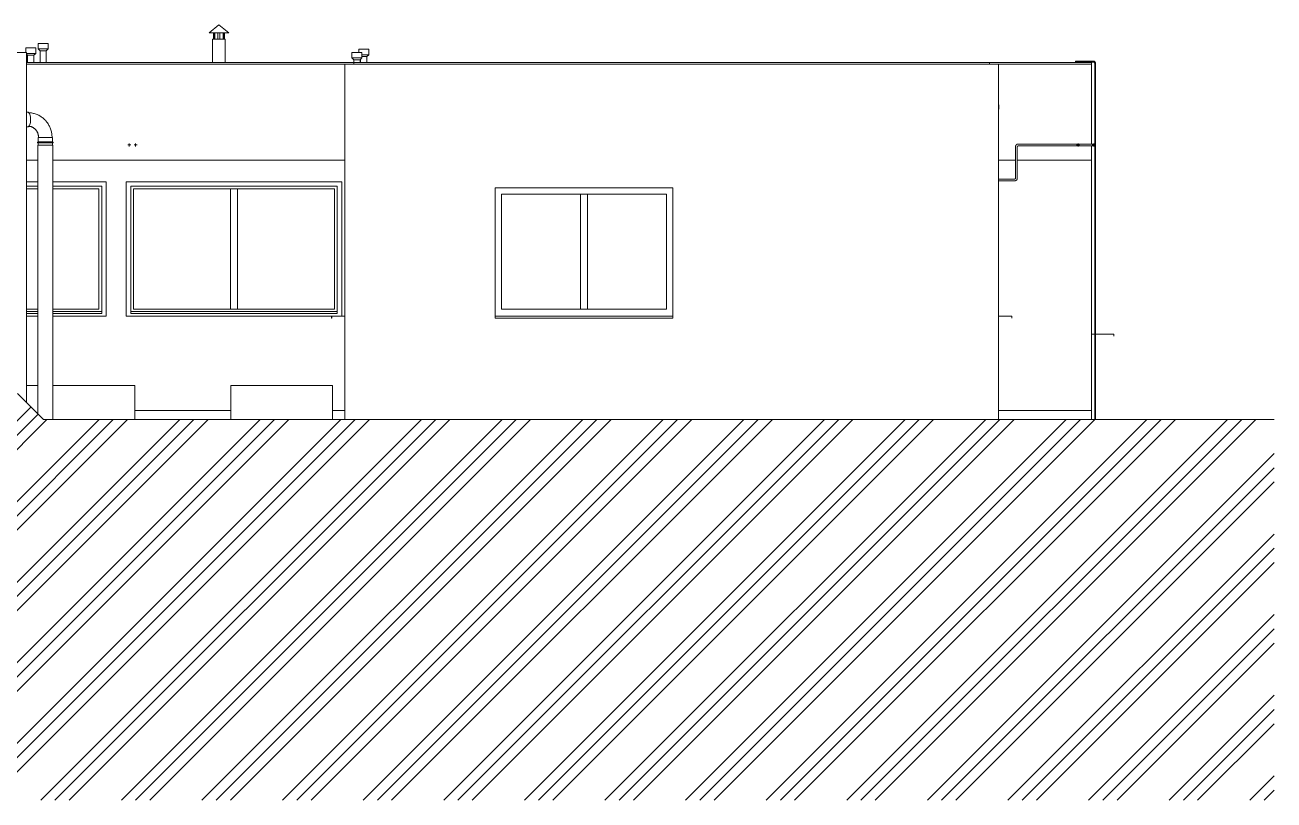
# Model space of a CAD drawing. Header units: millimetres. Extents: x -4051 to 472247, y -45352 to 20466.
# Drawn here: x 212168 to 226084, y -2012 to 6627 of the extents above; entities that cross this region are included whole.
import ezdxf

# ---------------------------------------------------------------- set-up
doc = ezdxf.new("R2010")
doc.units = ezdxf.units.MM
for name, color, linetype, lineweight in [('A-DETL-GENF', 92, 'Continuous', 9), ('A-DETL-THIN', 151, 'Continuous', 9), ('A-FLOR', 192, 'Continuous', 9), ('A-GLAZ', 151, 'Continuous', 9), ('A-ROOF', 132, 'Continuous', 9), ('A-WALL', 113, 'Continuous', 9), ('E-POWR-CNDT', 130, 'Continuous', 9), ('E-POWR-CNTR', 130, 'Continuous', 9), ('E-POWR-DROP', 130, 'Continuous', 9), ('M-EQPM', 50, 'Continuous', 9), ('M-HVAC-CDFF', 50, 'Continuous', 9), ('P-PIPE', 3, 'Continuous', 9), ('Q-SPCQ', 91, 'Continuous', 9)]:
    doc.layers.add(name, color=color, linetype=linetype, lineweight=lineweight)

# ---------------------------------------------------------------- blocks, each defined once
blk = doc.blocks.new('OKNO_1k_nadsvetlik - OKNO_1k_nadsvetlik_900 x 1700-1969443-S-Bourání')
at = {"layer": 'A-GLAZ'}
blk.add_line((1456, 4830), (1456, 3130), dxfattribs=at)
blk = doc.blocks.new('parapet_ext - parapet_ext-V48-S-Bourání')
at = {"layer": 'Q-SPCQ'}
for p, q in [((1490, 3182), (1456, 3182)), ((1456, 3180), (1490, 3180)), ((1705, 3182), (1500, 3182)), ((1500, 3180), (1703, 3180)), ((1703, 3180), (1703, 3160)), ((1703, 3160), (1705, 3160)), ((1705, 3160), (1705, 3182))]:
    blk.add_line(p, q, dxfattribs=at)
blk = doc.blocks.new('parapet_ext - parapet_ext-1802078-S-Bourání')
at = {"layer": 'Q-SPCQ'}
for p, q in [((567, 3382), (417, 3382)), ((417, 3380), (565, 3380)), ((565, 3380), (565, 3360)), ((565, 3360), (567, 3360)), ((567, 3360), (567, 3382))]:
    blk.add_line(p, q, dxfattribs=at)
blk = doc.blocks.new('OKNO_2k_ - OKNO_2k_2000x1440-1963729-S-Bourání')
at = {"layer": 'A-GLAZ'}
for p, q in [((-5120, 3460), (-5120, 4740)), ((-5120, 4740), (-3280, 4740)), ((-4240, 3460), (-4240, 4740)), ((-4160, 4740), (-4240, 4740)), ((-4160, 4740), (-4160, 3460)), ((-3280, 4740), (-3280, 3460)), ((-3280, 3460), (-5120, 3460)), ((-4160, 3460), (-4240, 3460))]:
    blk.add_line(p, q, dxfattribs=at)
blk = doc.blocks.new('parapet_ext - parapet_ext-1802073-S-Bourání')
at = {"layer": 'Q-SPCQ'}
for p, q in [((-5190, 3360), (-5190, 3382)), ((-3210, 3382), (-5190, 3382)), ((-3210, 3360), (-5190, 3360)), ((-3210, 3382), (-3210, 3360))]:
    blk.add_line(p, q, dxfattribs=at)
blk = doc.blocks.new('parapet_ext - parapet_ext-V52-S-Bourání')
at = {"layer": 'Q-SPCQ'}
for p, q in [((-6863, 3382), (-7013, 3382)), ((-7013, 3382), (-7013, 3360)), ((-7013, 3360), (-7011, 3360)), ((-7011, 3380), (-6863, 3380)), ((-7011, 3360), (-7011, 3380))]:
    blk.add_line(p, q, dxfattribs=at)
blk = doc.blocks.new('OKNO_2k_ - OKNO_2k_2400 x 1500-2131140-S-Bourání')
at = {"layer": 'A-GLAZ'}
for p, q in [((-9300, 4880), (-9300, 3380)), ((-6900, 4880), (-9300, 4880)), ((-6900, 3382), (-6900, 4880)), ((-9250, 4830), (-6950, 4830)), ((-9250, 4830), (-9250, 3432)), ((-9220, 3460), (-9220, 4800)), ((-9220, 4800), (-6980, 4800)), ((-8140, 3460), (-8140, 4800)), ((-8060, 4800), (-8140, 4800)), ((-8060, 4800), (-8060, 3460)), ((-6980, 4800), (-6980, 3460)), ((-6950, 4830), (-6950, 3432)), ((-9300, 3380), (-7014, 3380)), ((-6980, 3460), (-9220, 3460)), ((-8060, 3460), (-8140, 3460))]:
    blk.add_line(p, q, dxfattribs=at)
blk = doc.blocks.new('parapet_ext - parapet_ext-1802161-S-Bourání')
at = {"layer": 'Q-SPCQ'}
for p, q in [((-9250, 3410), (-9250, 3432)), ((-6950, 3432), (-9250, 3432)), ((-6950, 3410), (-9250, 3410)), ((-6950, 3432), (-6950, 3410))]:
    blk.add_line(p, q, dxfattribs=at)
blk = doc.blocks.new('OKNO_1k - OKNO_1k_1250 x 1500-2034291-S-Bourání')
at = {"layer": 'A-GLAZ'}
for p, q in [((-10286, 4880), (-10412, 4880)), ((-9524, 4880), (-10118, 4880)), ((-9524, 3380), (-9524, 4880)), ((-10412, 4830), (-10286, 4830)), ((-10412, 4800), (-10286, 4800)), ((-10118, 4830), (-9574, 4830)), ((-10118, 4800), (-9604, 4800)), ((-9604, 4800), (-9604, 3460)), ((-9574, 4830), (-9574, 3432)), ((-10286, 3460), (-10412, 3460)), ((-10412, 3380), (-10286, 3380)), ((-9604, 3460), (-10118, 3460)), ((-10118, 3380), (-9524, 3380))]:
    blk.add_line(p, q, dxfattribs=at)
blk = doc.blocks.new('parapet_ext - parapet_ext-1802121-S-Bourání')
at = {"layer": 'Q-SPCQ'}
for p, q in [((-10286, 3432), (-10412, 3432)), ((-10286, 3410), (-10412, 3410)), ((-9574, 3432), (-10118, 3432)), ((-9574, 3410), (-10118, 3410)), ((-9574, 3432), (-9574, 3410))]:
    blk.add_line(p, q, dxfattribs=at)
blk = doc.blocks.new('Koleno_ nerezová ocel_ lisované - Standardní-1029385-S-Bourání')
at = {"layer": 'P-PIPE'}
for p, q in [((-10392, 5654), (-10412, 5654)), ((-10412, 5493), (-10392, 5493)), ((-10282, 5373), (-10282, 5323)), ((-10278, 5373), (-10282, 5373)), ((-10278, 5323), (-10282, 5323)), ((-10282, 5312), (-10282, 5288)), ((-10282, 5312), (-10278, 5312)), ((-10121, 5373), (-10278, 5373)), ((-10121, 5323), (-10278, 5323)), ((-10278, 5312), (-10121, 5312)), ((-10121, 5323), (-10121, 5373)), ((-10121, 5288), (-10121, 5312))]:
    blk.add_line(p, q, dxfattribs=at)
at = {"layer": 'P-PIPE', "flags": 128}
for points in [[(-10412, 5569), (-10412, 5572), (-10412, 5576), (-10412, 5577)], [(-10127, 5373), (-10127, 5384), (-10128, 5394), (-10129, 5405), (-10130, 5416), (-10132, 5427), (-10134, 5437), (-10137, 5448), (-10140, 5458), (-10143, 5468), (-10147, 5479), (-10152, 5489), (-10156, 5498), (-10161, 5508), (-10166, 5517), (-10172, 5527), (-10178, 5536), (-10185, 5544), (-10191, 5553), (-10198, 5561), (-10206, 5569), (-10213, 5576), (-10221, 5584), (-10230, 5591), (-10238, 5597), (-10247, 5603), (-10256, 5609), (-10265, 5615), (-10275, 5620), (-10284, 5625), (-10294, 5629), (-10304, 5633), (-10315, 5636), (-10325, 5639), (-10335, 5642), (-10346, 5644), (-10356, 5646), (-10367, 5647), (-10378, 5648), (-10389, 5648), (-10392, 5648)], [(-10392, 5498), (-10387, 5498), (-10383, 5498), (-10378, 5497), (-10374, 5497), (-10370, 5496), (-10365, 5495), (-10361, 5494), (-10357, 5492), (-10353, 5491), (-10348, 5489), (-10344, 5487), (-10340, 5485), (-10336, 5483), (-10332, 5480), (-10328, 5477), (-10325, 5475), (-10321, 5472), (-10318, 5468), (-10314, 5465), (-10311, 5462), (-10308, 5458), (-10305, 5454), (-10302, 5450), (-10299, 5446), (-10296, 5442), (-10294, 5438), (-10291, 5433), (-10289, 5429), (-10287, 5424), (-10285, 5419), (-10284, 5415), (-10282, 5410), (-10281, 5405), (-10280, 5400), (-10279, 5395), (-10278, 5390), (-10277, 5384), (-10277, 5379), (-10277, 5374), (-10277, 5373)], [(-10282, 5312), (-10283, 5312), (-10283, 5312), (-10283, 5312), (-10283, 5312), (-10284, 5312), (-10284, 5312), (-10284, 5312), (-10284, 5312), (-10284, 5312), (-10285, 5313), (-10285, 5313), (-10285, 5313), (-10285, 5313), (-10285, 5313), (-10286, 5313), (-10286, 5313), (-10286, 5313), (-10286, 5313), (-10286, 5314), (-10286, 5314), (-10287, 5314), (-10287, 5314), (-10287, 5314), (-10287, 5314), (-10287, 5315), (-10287, 5315), (-10287, 5315), (-10287, 5315), (-10288, 5315), (-10288, 5316), (-10288, 5316), (-10288, 5316), (-10288, 5316), (-10288, 5316), (-10288, 5317), (-10288, 5317), (-10288, 5317), (-10288, 5317), (-10288, 5318), (-10288, 5318), (-10288, 5318), (-10288, 5318), (-10288, 5318), (-10288, 5319), (-10288, 5319), (-10288, 5319), (-10288, 5319), (-10288, 5319), (-10288, 5320), (-10287, 5320), (-10287, 5320), (-10287, 5320), (-10287, 5320), (-10287, 5321), (-10287, 5321), (-10287, 5321), (-10287, 5321), (-10287, 5321), (-10286, 5322), (-10286, 5322), (-10286, 5322), (-10286, 5322), (-10286, 5322), (-10286, 5322), (-10285, 5322), (-10285, 5322), (-10285, 5323), (-10285, 5323), (-10285, 5323), (-10284, 5323), (-10284, 5323), (-10284, 5323), (-10284, 5323), (-10283, 5323), (-10283, 5323), (-10283, 5323), (-10283, 5323), (-10283, 5323), (-10282, 5323)], [(-10282, 5323), (-10282, 5323), (-10282, 5323), (-10282, 5323), (-10281, 5323), (-10281, 5323), (-10280, 5323), (-10279, 5323)], [(-10278, 5323), (-10279, 5323), (-10280, 5323), (-10281, 5323), (-10281, 5323), (-10282, 5323), (-10282, 5323), (-10282, 5323), (-10282, 5323), (-10282, 5323)], [(-10282, 5312), (-10282, 5312), (-10282, 5312), (-10282, 5312), (-10281, 5312), (-10281, 5312), (-10280, 5312), (-10279, 5312), (-10278, 5312), (-10278, 5312)], [(-10279, 5312), (-10280, 5312), (-10281, 5312), (-10281, 5312), (-10282, 5312), (-10282, 5312), (-10282, 5312), (-10282, 5312), (-10282, 5312)], [(-10121, 5323), (-10122, 5323), (-10122, 5323), (-10122, 5323), (-10123, 5323), (-10123, 5323), (-10124, 5323), (-10125, 5323), (-10126, 5323), (-10127, 5323), (-10128, 5323), (-10129, 5323), (-10131, 5323), (-10132, 5323), (-10134, 5323), (-10136, 5323), (-10137, 5323), (-10139, 5323), (-10141, 5323), (-10144, 5323), (-10146, 5323), (-10148, 5323), (-10151, 5323), (-10153, 5323), (-10156, 5323), (-10158, 5323), (-10161, 5323), (-10164, 5323), (-10167, 5323), (-10170, 5323), (-10173, 5323), (-10176, 5323), (-10179, 5323), (-10182, 5323), (-10185, 5323), (-10188, 5323), (-10191, 5323), (-10195, 5323), (-10198, 5323), (-10201, 5323), (-10204, 5323), (-10208, 5323), (-10211, 5323), (-10214, 5323), (-10217, 5323), (-10220, 5323), (-10223, 5323), (-10226, 5323), (-10230, 5323), (-10233, 5323), (-10235, 5323), (-10238, 5323), (-10241, 5323), (-10244, 5323), (-10247, 5323), (-10249, 5323), (-10252, 5323), (-10254, 5323), (-10257, 5323), (-10259, 5323), (-10261, 5323), (-10263, 5323), (-10265, 5323), (-10267, 5323), (-10269, 5323), (-10271, 5323), (-10273, 5323), (-10274, 5323), (-10275, 5323), (-10277, 5323), (-10278, 5323), (-10278, 5323)], [(-10278, 5312), (-10277, 5312), (-10276, 5312), (-10274, 5312), (-10273, 5312), (-10271, 5312), (-10270, 5312), (-10268, 5312), (-10266, 5312), (-10264, 5312), (-10262, 5312), (-10260, 5312), (-10257, 5312), (-10255, 5312), (-10253, 5312), (-10250, 5312), (-10247, 5312), (-10245, 5312), (-10242, 5312), (-10239, 5312), (-10236, 5312), (-10233, 5312), (-10230, 5312), (-10227, 5312), (-10224, 5312), (-10221, 5312), (-10218, 5312), (-10215, 5312), (-10212, 5312), (-10208, 5312), (-10205, 5312), (-10202, 5312), (-10199, 5312), (-10195, 5312), (-10192, 5312), (-10189, 5312), (-10186, 5312), (-10183, 5312), (-10180, 5312), (-10177, 5312), (-10174, 5312), (-10171, 5312), (-10168, 5312), (-10165, 5312), (-10162, 5312), (-10159, 5312), (-10156, 5312), (-10154, 5312), (-10151, 5312), (-10149, 5312), (-10146, 5312), (-10144, 5312), (-10142, 5312), (-10140, 5312), (-10138, 5312), (-10136, 5312), (-10134, 5312), (-10133, 5312), (-10131, 5312), (-10129, 5312), (-10128, 5312), (-10127, 5312), (-10126, 5312), (-10125, 5312), (-10124, 5312), (-10123, 5312), (-10123, 5312), (-10122, 5312), (-10122, 5312), (-10122, 5312), (-10121, 5312), (-10121, 5312)], [(-10125, 5323), (-10124, 5323), (-10123, 5323), (-10123, 5323), (-10122, 5323), (-10122, 5323), (-10122, 5323), (-10121, 5323), (-10121, 5323)], [(-10121, 5312), (-10122, 5312), (-10122, 5312), (-10122, 5312), (-10123, 5312), (-10123, 5312), (-10124, 5312), (-10125, 5312)], [(-10121, 5323), (-10121, 5323), (-10121, 5323), (-10121, 5323), (-10121, 5323), (-10120, 5323), (-10120, 5323), (-10120, 5323), (-10120, 5323), (-10120, 5323), (-10119, 5323), (-10119, 5323), (-10119, 5322), (-10119, 5322), (-10119, 5322), (-10118, 5322), (-10118, 5322), (-10118, 5322), (-10118, 5322), (-10118, 5322), (-10118, 5321), (-10117, 5321), (-10117, 5321), (-10117, 5321), (-10117, 5321), (-10117, 5321), (-10117, 5320), (-10117, 5320), (-10117, 5320), (-10116, 5320), (-10116, 5320), (-10116, 5319), (-10116, 5319), (-10116, 5319), (-10116, 5319), (-10116, 5319), (-10116, 5318), (-10116, 5318), (-10116, 5318), (-10116, 5318), (-10116, 5317), (-10116, 5317), (-10116, 5317), (-10116, 5317), (-10116, 5317), (-10116, 5316), (-10116, 5316), (-10116, 5316), (-10116, 5316), (-10116, 5316), (-10116, 5315), (-10117, 5315), (-10117, 5315), (-10117, 5315), (-10117, 5315), (-10117, 5314), (-10117, 5314), (-10117, 5314), (-10117, 5314), (-10118, 5314), (-10118, 5314), (-10118, 5313), (-10118, 5313), (-10118, 5313), (-10118, 5313), (-10119, 5313), (-10119, 5313), (-10119, 5313), (-10119, 5313), (-10119, 5312), (-10120, 5312), (-10120, 5312), (-10120, 5312), (-10120, 5312), (-10120, 5312), (-10121, 5312), (-10121, 5312), (-10121, 5312), (-10121, 5312), (-10121, 5312)]]:
    blk.add_lwpolyline(points, dxfattribs=at)
at = {"layer": 'P-PIPE'}
blk.add_ellipse((-10392, 5573), major_axis=(0, 80.5), ratio=0.325568, start_param=3.141593, end_param=6.283185, dxfattribs=at)
blk = doc.blocks.new('DPS_vetrání - Větrací_otvor_stavjicí_zateplení-1348785-S-Bourání')
at = {"layer": 'M-EQPM', "color": 41}
for p, q in [((422, 5738), (417, 5738)), ((422, 5738), (422, 5714)), ((422, 5714), (422, 5690)), ((417, 5690), (422, 5690))]:
    blk.add_line(p, q, dxfattribs=at)
blk = doc.blocks.new('Komín5 - Komín5-1979406-S-Bourání')
at = {"layer": 'M-HVAC-CDFF'}
for p, q in [((-8268, 6627), (-8378, 6540)), ((-8158, 6540), (-8268, 6627)), ((-8378, 6540), (-8158, 6540)), ((-8338, 6470), (-8338, 6210)), ((-8198, 6470), (-8338, 6470)), ((-8328, 6470), (-8328, 6540)), ((-8318, 6540), (-8318, 6470)), ((-8314, 6470), (-8314, 6540)), ((-8278, 6470), (-8278, 6540)), ((-8258, 6540), (-8258, 6470)), ((-8221, 6470), (-8221, 6540)), ((-8217, 6470), (-8217, 6540)), ((-8207, 6540), (-8207, 6470)), ((-8198, 6210), (-8198, 6470))]:
    blk.add_line(p, q, dxfattribs=at)
blk = doc.blocks.new('Větrací_vyústka_střecha - Větrací_vyústka_střecha-1989516-S-Bourání')
at = {"layer": 'M-HVAC-CDFF'}
for p, q in [((-10420, 6371), (-10420, 6320)), ((-10420, 6371), (-10309, 6371)), ((-10413, 6311), (-10309, 6311)), ((-10412, 6302), (-10400, 6290)), ((-10400, 6290), (-10400, 6210)), ((-10330, 6290), (-10400, 6290)), ((-10330, 6290), (-10309, 6311)), ((-10330, 6210), (-10330, 6290)), ((-10309, 6311), (-10309, 6371))]:
    blk.add_line(p, q, dxfattribs=at)
blk = doc.blocks.new('Větrací_vyústka_střecha - Větrací_vyústka_střecha-V69-S-Bourání')
at = {"layer": 'M-HVAC-CDFF'}
for p, q in [((-6785, 6321), (-6785, 6261)), ((-6785, 6321), (-6674, 6321)), ((-6674, 6261), (-6674, 6321)), ((-6785, 6261), (-6765, 6240)), ((-6785, 6261), (-6674, 6261)), ((-6765, 6240), (-6765, 6210)), ((-6695, 6240), (-6765, 6240)), ((-6695, 6240), (-6674, 6261)), ((-6695, 6210), (-6695, 6240))]:
    blk.add_line(p, q, dxfattribs=at)
blk = doc.blocks.new('Větrací_vyústka_střecha - Větrací_vyústka_střecha-V70-S-Bourání')
at = {"layer": 'M-HVAC-CDFF'}
for p, q in [((-6710, 6356), (-6710, 6321)), ((-6710, 6356), (-6598, 6356)), ((-6675, 6296), (-6598, 6296)), ((-6619, 6275), (-6674, 6275)), ((-6619, 6275), (-6598, 6296)), ((-6619, 6210), (-6619, 6275)), ((-6598, 6296), (-6598, 6356)), ((-6689, 6246), (-6689, 6210))]:
    blk.add_line(p, q, dxfattribs=at)
blk = doc.blocks.new('Větrací_vyústka_střecha - Větrací_vyústka_střecha-V71-S-Bourání')
at = {"layer": 'M-HVAC-CDFF'}
for p, q in [((-10282, 6421), (-10282, 6361)), ((-10282, 6421), (-10171, 6421)), ((-10171, 6361), (-10171, 6421)), ((-10282, 6361), (-10261, 6340)), ((-10282, 6361), (-10171, 6361)), ((-10261, 6340), (-10261, 6210)), ((-10191, 6340), (-10261, 6340)), ((-10191, 6340), (-10171, 6361)), ((-10191, 6210), (-10191, 6340))]:
    blk.add_line(p, q, dxfattribs=at)

msp = doc.modelspace()

# ---------------------------------------------------------------- hatches: boundary and pattern name
at = {"layer": 'A-DETL-GENF'}
h = msp.add_hatch(dxfattribs=at)
h.set_pattern_fill('FP_8', style=0, pattern_type=2)
h.set_pattern_definition([(45, (222596.16, 0), (-449.013, 449.013), []), (45, (222754.9, 0), (0, 898.0256), []), (45, (222437.4, 0), (0, 898.0256), [])])
h.paths.add_polyline_path([(168859, -2012), (226084, -2012), (226084, 2230), (212372, 2230), (212084, 2518), (206144, 2518), (205750, 2588), (201662, 2230), (196179, 2098), (189871, 2098), (188202, 1441), (174604, 1678), (169478, 1230), (168855, 870), (157199, 870), (157199, 1330), (138288, 758), (138288, 988), (134504, 988), (126173, 789), (126173, 589), (124073, 589), (124073, -2012), (165230, -2012)])
at = {"layer": 'E-POWR-DROP'}
for points in [[(213332, 5281), (213337, 5286), (213338, 5288), (213338, 5292), (213334, 5298), (213327, 5299), (213323, 5296), (213321, 5290), (213323, 5284), (213325, 5282), (213330, 5282)], [(213402, 5281), (213407, 5286), (213408, 5288), (213408, 5292), (213404, 5298), (213397, 5299), (213393, 5296), (213391, 5290), (213393, 5284), (213395, 5282), (213400, 5282)], [(223902, 5281), (223907, 5286), (223908, 5288), (223908, 5292), (223904, 5298), (223897, 5299), (223893, 5296), (223891, 5290), (223893, 5284), (223895, 5282), (223900, 5282)], [(224077, 5281), (224082, 5286), (224083, 5288), (224083, 5292), (224079, 5298), (224072, 5299), (224068, 5296), (224066, 5290), (224068, 5284), (224070, 5282), (224075, 5282)]]:
    msp.add_hatch(color=256, dxfattribs=at).paths.add_polyline_path(points)

# ---------------------------------------------------------------- linework, layer by layer
at = {"layer": 'A-DETL-THIN'}
for p, q in [((212372, 2230), (212084, 2518)), ((226084, 2230), (212372, 2230))]:
    msp.add_line(p, q, dxfattribs=at)
at = {"layer": 'A-FLOR'}
for p, q in [((213390, 2330), (214460, 2330)), ((215592, 2330), (215733, 2330)), ((223013, 2330), (224052, 2330)), ((224052, 2330), (224052, 2230))]:
    msp.add_line(p, q, dxfattribs=at)
at = {"layer": 'A-ROOF', "color": 41}
for p, q in [((212184, 6210), (224052, 6210)), ((215733, 6190), (212184, 6190)), ((215833, 6210), (215833, 6190)), ((222913, 6210), (222913, 6190)), ((224052, 6190), (223013, 6190)), ((224052, 6190), (224052, 6210))]:
    msp.add_line(p, q, dxfattribs=at)
at = {"layer": 'A-WALL'}
for p, q in [((212184, 6320), (211782, 6320)), ((212184, 2418), (212184, 6320)), ((224052, 6190), (224052, 5300)), ((224052, 5280), (224052, 2330)), ((212184, 5120), (212310, 5120)), ((212478, 5120), (215733, 5120)), ((223013, 5120), (223206, 5120)), ((223223, 5120), (224052, 5120)), ((212310, 2610), (212184, 2610)), ((213390, 2610), (212478, 2610)), ((213390, 2230), (213390, 2610)), ((214460, 2230), (214460, 2610)), ((215592, 2610), (214460, 2610)), ((214462, 2610), (214462, 2230)), ((215592, 2230), (215592, 2610))]:
    msp.add_line(p, q, dxfattribs=at)
at = {"layer": 'A-WALL', "color": 41}
for p, q in [((223013, 6190), (215733, 6190)), ((215733, 6190), (215733, 2230)), ((223013, 2230), (223013, 6190)), ((217406, 3382), (217406, 4810)), ((217406, 4810), (219386, 4810)), ((219386, 4810), (219386, 3382))]:
    msp.add_line(p, q, dxfattribs=at)
at = {"layer": 'E-POWR-CNDT', "color": 41}
for p, q in [((224038, 6224), (223871, 6224)), ((223871, 6224), (223871, 6214)), ((223871, 6214), (224038, 6214)), ((224071, 6224), (224038, 6224)), ((224038, 6214), (224071, 6214)), ((224086, 6199), (224086, 6166)), ((224086, 6166), (224086, 2230)), ((224096, 6166), (224096, 6199)), ((224096, 2230), (224096, 6166))]:
    msp.add_line(p, q, dxfattribs=at)
at = {"layer": 'E-POWR-CNDT'}
for p, q in [((223289, 5300), (223234, 5300)), ((224000, 5299), (223289, 5299)), ((224055, 5300), (224000, 5300)), ((224084, 5294), (224084, 5294)), ((223204, 5270), (223204, 5215)), ((223205, 5215), (223205, 4975)), ((223223, 4975), (223223, 5215)), ((223224, 5215), (223224, 5270)), ((223234, 5280), (223289, 5280)), ((223289, 5281), (224000, 5281)), ((224000, 5280), (224055, 5280)), ((223139, 4909), (223013, 4909)), ((223013, 4891), (223139, 4891)), ((223194, 4910), (223139, 4910)), ((223139, 4890), (223194, 4890)), ((223204, 4975), (223204, 4920)), ((223224, 4920), (223224, 4975))]:
    msp.add_line(p, q, dxfattribs=at)
at = {"layer": 'E-POWR-CNDT', "color": 41, "flags": 128}
for points in [[(224096, 6199), (224096, 6200), (224096, 6201), (224096, 6202), (224096, 6203), (224096, 6204), (224095, 6205), (224095, 6206), (224095, 6207), (224094, 6208), (224094, 6209), (224094, 6210), (224093, 6210), (224093, 6211), (224092, 6212), (224092, 6213), (224091, 6214), (224090, 6215), (224090, 6215), (224089, 6216), (224088, 6217), (224088, 6218), (224087, 6218), (224086, 6219), (224085, 6219), (224085, 6220), (224084, 6220), (224083, 6221), (224082, 6221), (224081, 6222), (224080, 6222), (224079, 6223), (224078, 6223), (224077, 6223), (224076, 6223), (224075, 6224), (224074, 6224), (224073, 6224), (224072, 6224), (224071, 6224), (224071, 6224)], [(224071, 6214), (224072, 6214), (224072, 6214), (224073, 6214), (224073, 6214), (224074, 6214), (224075, 6214), (224075, 6213), (224076, 6213), (224076, 6213), (224077, 6213), (224077, 6213), (224078, 6212), (224078, 6212), (224079, 6212), (224079, 6211), (224080, 6211), (224080, 6211), (224081, 6210), (224081, 6210), (224082, 6209), (224082, 6209), (224083, 6208), (224083, 6208), (224083, 6208), (224084, 6207), (224084, 6207), (224084, 6206), (224085, 6205), (224085, 6205), (224085, 6204), (224085, 6204), (224085, 6203), (224086, 6203), (224086, 6202), (224086, 6201), (224086, 6201), (224086, 6200), (224086, 6200), (224086, 6199), (224086, 6199)]]:
    msp.add_lwpolyline(points, dxfattribs=at)
at = {"layer": 'E-POWR-CNDT', "flags": 128}
for points in [[(223234, 5300), (223233, 5300), (223232, 5300), (223231, 5300), (223229, 5300), (223228, 5299), (223227, 5299), (223226, 5299), (223225, 5298), (223224, 5298), (223223, 5298), (223221, 5297), (223220, 5297), (223219, 5296), (223218, 5295), (223217, 5295), (223216, 5294), (223215, 5293), (223214, 5293), (223214, 5292), (223213, 5291), (223212, 5290), (223211, 5289), (223210, 5288), (223210, 5287), (223209, 5286), (223208, 5285), (223208, 5284), (223207, 5283), (223207, 5282), (223206, 5281), (223206, 5280), (223205, 5279), (223205, 5277), (223205, 5276), (223205, 5275), (223204, 5274), (223204, 5273), (223204, 5272), (223204, 5270), (223204, 5270)], [(224055, 5300), (224056, 5300), (224057, 5300), (224058, 5300), (224059, 5300), (224059, 5300), (224060, 5300), (224061, 5300), (224062, 5300), (224062, 5300), (224063, 5300), (224064, 5300), (224065, 5300), (224065, 5300), (224066, 5300), (224067, 5300), (224067, 5300), (224068, 5300), (224068, 5300), (224069, 5300), (224069, 5300), (224070, 5300), (224070, 5300), (224071, 5300), (224071, 5300), (224072, 5300)], [(224075, 5300), (224075, 5300), (224075, 5300), (224074, 5300), (224074, 5300), (224074, 5300), (224074, 5300), (224074, 5300), (224074, 5300), (224073, 5300), (224073, 5300), (224073, 5300), (224072, 5300), (224072, 5300), (224072, 5300), (224071, 5300), (224071, 5300), (224070, 5300), (224070, 5300), (224069, 5300), (224069, 5300), (224068, 5300), (224067, 5300), (224067, 5300), (224066, 5300), (224065, 5300), (224065, 5300), (224064, 5300), (224063, 5300), (224063, 5300), (224062, 5300), (224061, 5300), (224060, 5300), (224060, 5300), (224059, 5300), (224058, 5300), (224057, 5300), (224056, 5300), (224056, 5300), (224055, 5300), (224055, 5300)], [(224085, 5290), (224085, 5290), (224085, 5289), (224085, 5289), (224084, 5288), (224084, 5288), (224084, 5288), (224084, 5287), (224084, 5287), (224084, 5286), (224084, 5286), (224084, 5286), (224083, 5285)], [(224084, 5292), (224084, 5292), (224084, 5292), (224085, 5291), (224085, 5291), (224085, 5291), (224085, 5290), (224085, 5290)], [(223224, 5270), (223224, 5270), (223224, 5271), (223224, 5271), (223224, 5272), (223224, 5272), (223225, 5272), (223225, 5273), (223225, 5273), (223225, 5274), (223225, 5274), (223225, 5274), (223225, 5275), (223226, 5275), (223226, 5275), (223226, 5276), (223226, 5276), (223226, 5276), (223227, 5277), (223227, 5277), (223227, 5277), (223228, 5277), (223228, 5278), (223228, 5278), (223228, 5278), (223229, 5278), (223229, 5279), (223230, 5279), (223230, 5279), (223230, 5279), (223231, 5279), (223231, 5279), (223231, 5280), (223232, 5280), (223232, 5280), (223233, 5280), (223233, 5280), (223233, 5280), (223234, 5280), (223234, 5280), (223234, 5280)], [(224055, 5280), (224055, 5280), (224056, 5280), (224057, 5280), (224058, 5280), (224059, 5280), (224059, 5280), (224060, 5280), (224061, 5280), (224062, 5280), (224062, 5280), (224063, 5280), (224064, 5280), (224065, 5280), (224065, 5280), (224066, 5280), (224067, 5280), (224067, 5280), (224068, 5280), (224068, 5280), (224069, 5280), (224069, 5280), (224070, 5280), (224070, 5280), (224071, 5280), (224071, 5280), (224072, 5280), (224072, 5280), (224073, 5280), (224073, 5280), (224073, 5280), (224073, 5280), (224074, 5280), (224074, 5280), (224074, 5280), (224074, 5280), (224074, 5280), (224074, 5280), (224075, 5280), (224075, 5280)], [(224064, 5280), (224063, 5280), (224063, 5280), (224062, 5280), (224061, 5280), (224060, 5280), (224060, 5280), (224059, 5280), (224058, 5280), (224057, 5280), (224056, 5280), (224056, 5280)], [(224072, 5280), (224072, 5280), (224071, 5280), (224071, 5280), (224070, 5280), (224070, 5280), (224069, 5280), (224069, 5280), (224068, 5280), (224067, 5280), (224067, 5280), (224066, 5280)], [(223204, 4920), (223204, 4920), (223204, 4919), (223204, 4919), (223204, 4918), (223204, 4918), (223204, 4918), (223204, 4917), (223204, 4917), (223204, 4916), (223203, 4916), (223203, 4916), (223203, 4915), (223203, 4915), (223203, 4915), (223202, 4914), (223202, 4914), (223202, 4914), (223202, 4913), (223201, 4913), (223201, 4913), (223201, 4913), (223201, 4912), (223200, 4912), (223200, 4912), (223200, 4912), (223199, 4911), (223199, 4911), (223199, 4911), (223198, 4911), (223198, 4911), (223197, 4911), (223197, 4910), (223197, 4910), (223196, 4910), (223196, 4910), (223196, 4910), (223195, 4910), (223195, 4910), (223194, 4910), (223194, 4910)], [(223194, 4890), (223195, 4890), (223197, 4890), (223198, 4890), (223199, 4890), (223200, 4891), (223201, 4891), (223203, 4891), (223204, 4892), (223205, 4892), (223206, 4892), (223207, 4893), (223208, 4893), (223209, 4894), (223210, 4895), (223211, 4895), (223212, 4896), (223213, 4897), (223214, 4897), (223215, 4898), (223216, 4899), (223217, 4900), (223217, 4901), (223218, 4902), (223219, 4903), (223219, 4904), (223220, 4905), (223221, 4906), (223221, 4907), (223222, 4908), (223222, 4909), (223223, 4910), (223223, 4911), (223223, 4913), (223224, 4914), (223224, 4915), (223224, 4916), (223224, 4917), (223224, 4918), (223224, 4920), (223224, 4920)]]:
    msp.add_lwpolyline(points, dxfattribs=at)
at = {"layer": 'E-POWR-CNTR'}
for p, q in [((213314, 5290), (213346, 5290)), ((213330, 5274), (213330, 5306)), ((213384, 5290), (213416, 5290)), ((213400, 5274), (213400, 5306)), ((223884, 5290), (223916, 5290)), ((223900, 5274), (223900, 5306)), ((224059, 5290), (224091, 5290)), ((224075, 5274), (224075, 5306))]:
    msp.add_line(p, q, dxfattribs=at)
at = {"layer": 'P-PIPE'}
for p, q in [((212310, 5288), (212310, 2292)), ((212478, 5288), (212310, 5288)), ((212478, 2230), (212478, 5288))]:
    msp.add_line(p, q, dxfattribs=at)

# ---------------------------------------------------------------- block references
at = {"layer": 'A-GLAZ'}
for name in ['OKNO_1k - OKNO_1k_1250 x 1500-2034291-S-Bourání', 'OKNO_2k_ - OKNO_2k_2400 x 1500-2131140-S-Bourání', 'OKNO_2k_ - OKNO_2k_2000x1440-1963729-S-Bourání', 'OKNO_1k_nadsvetlik - OKNO_1k_nadsvetlik_900 x 1700-1969443-S-Bourání']:
    msp.add_blockref(name, (222596, 0), dxfattribs=at)
at = {"layer": 'M-EQPM', "color": 41}
msp.add_blockref('DPS_vetrání - Větrací_otvor_stavjicí_zateplení-1348785-S-Bourání', (222596, 0), dxfattribs=at)
at = {"layer": 'M-HVAC-CDFF'}
for name in ['Komín5 - Komín5-1979406-S-Bourání', 'Větrací_vyústka_střecha - Větrací_vyústka_střecha-V71-S-Bourání', 'Větrací_vyústka_střecha - Větrací_vyústka_střecha-1989516-S-Bourání', 'Větrací_vyústka_střecha - Větrací_vyústka_střecha-V69-S-Bourání', 'Větrací_vyústka_střecha - Větrací_vyústka_střecha-V70-S-Bourání']:
    msp.add_blockref(name, (222596, 0), dxfattribs=at)
at = {"layer": 'P-PIPE'}
msp.add_blockref('Koleno_ nerezová ocel_ lisované - Standardní-1029385-S-Bourání', (222596, 0), dxfattribs=at)
at = {"layer": 'Q-SPCQ'}
for name in ['parapet_ext - parapet_ext-1802121-S-Bourání', 'parapet_ext - parapet_ext-1802161-S-Bourání', 'parapet_ext - parapet_ext-V52-S-Bourání', 'parapet_ext - parapet_ext-1802073-S-Bourání', 'parapet_ext - parapet_ext-1802078-S-Bourání', 'parapet_ext - parapet_ext-V48-S-Bourání']:
    msp.add_blockref(name, (222596, 0), dxfattribs=at)

doc.saveas('drawing.dxf')
